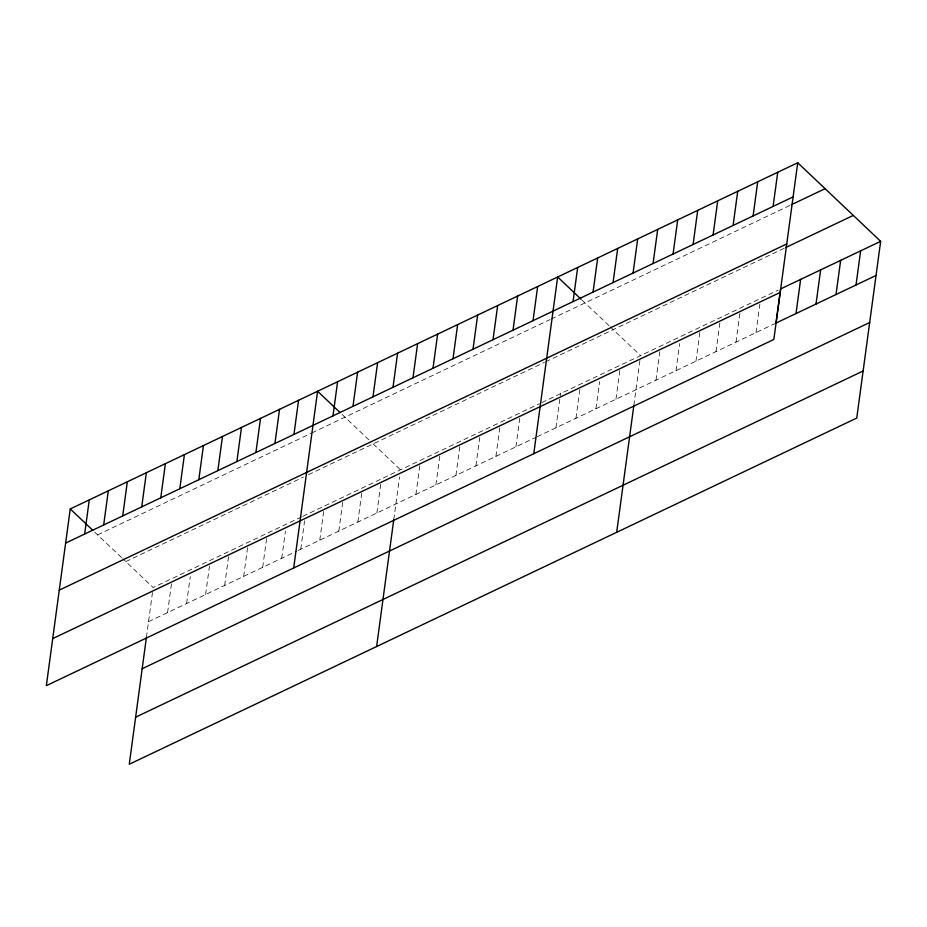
<?xml version="1.0" encoding="UTF-8"?>
<svg xmlns="http://www.w3.org/2000/svg" width="927" height="927" viewBox="0 0 927 927"><rect width="100%" height="100%" fill="white"/><g stroke="black" fill="none" stroke-linecap="round" stroke-linejoin="round"><path stroke-width="0.7" stroke-dasharray="4.63 3.48" d="M146.42 637.347L152.77 590.372M167.567 612.608L171.796 581.322M186.594 603.558L190.255 576.536M205.62 594.497L209.467 566.049M224.647 585.447L228.876 554.161M243.674 576.385L247.903 545.099M262.7 567.336L266.93 536.049M281.727 558.286L285.389 531.264M300.754 549.224L304.601 520.789M319.78 540.174L324.01 508.888M338.807 531.125L343.036 499.827M357.834 522.063L362.063 490.777M376.86 513.013L381.09 481.727M393.766 519.641L399.549 476.93M415.899 494.439L420.128 463.152M435.899 484.914L440.128 453.627M455.91 475.4L460.14 444.103M475.91 465.875L479.757 437.428M495.922 456.351L500.151 425.064M515.922 446.837L520.163 415.551M555.933 427.799L560.557 393.662M575.945 418.274L580.175 386.988M595.957 408.749L599.607 381.727M615.957 399.236L620.186 367.949M633.848 405.4L640.198 358.425M655.968 380.197L659.815 351.75M675.98 370.673L679.63 343.65M695.98 361.159L700.209 329.861M715.992 351.634L720.221 320.348M735.992 342.109L740.221 310.823M756.003 332.596L759.85 304.149M97.602 534.879L310.707 433.477M311.97 432.874L550.012 319.595M551.264 319.004L790.082 205.354M125.794 561.6L303.384 477.092M308.448 474.682L544.45 362.376M545.69 361.785L784.52 248.135M301.565 516.907L153.164 587.533L122.781 558.738M302.839 516.304L539.294 403.778M541.797 402.585L778.124 290.128M148.54 621.658L296.953 551.044M298.216 550.441L535.933 437.312M537.185 436.721L776.003 323.071M582.086 300.151L609.19 325.829M610.198 326.791L640.58 355.586M342.017 414.392L369.12 440.082M373.141 443.894L400.51 469.827M94.67 532.098L121.773 557.776"/><path stroke-width="1.39" d="M70.243 508.946L46.35 685.667L773.836 339.467L797.73 162.758L70.243 508.946L92.723 530.256M84.658 534.033L89.27 499.896M103.685 524.972L108.297 490.846M122.712 515.922L127.323 481.785M141.738 506.872L146.35 472.735M160.765 497.811L165.377 463.674M146.42 637.347L129.27 764.242L856.757 418.054L880.65 241.333L797.73 162.758M179.792 488.761L184.403 454.624M198.818 479.711L203.43 445.574M217.845 470.649L222.457 436.513M236.872 461.6L241.483 427.463M255.898 452.538L260.51 418.413M274.925 443.488L279.537 409.352M293.952 434.439L298.564 400.302M293.697 567.961L317.59 391.24L340.07 412.55M332.978 415.864L337.59 381.727M352.99 406.339L357.602 372.202M372.99 396.814L377.602 362.689M393.002 387.301L397.613 353.164M376.617 646.536L393.766 519.641M413.002 377.776L417.613 343.639M433.013 368.262L437.625 334.126M453.013 358.737L457.637 324.601M473.025 349.212L477.637 315.087M493.025 339.699L497.648 305.562M513.037 330.174L517.648 296.037M533.037 320.661L537.66 286.524M533.767 453.72L557.66 276.999L581.113 299.224M573.048 301.611L577.672 267.486M593.06 292.098L597.672 257.961M613.06 282.573L617.683 248.448M633.071 273.059L637.683 238.923M616.687 532.295L633.848 405.4M653.072 263.535L657.695 229.398M673.083 254.01L677.695 219.884M693.083 244.496L697.707 210.359M713.095 234.971L717.707 200.846M733.095 225.458L737.718 191.321M753.106 215.933L757.718 181.796M773.106 206.42L777.73 172.283M796.015 313.558L800.627 279.421M816.015 304.033L820.627 269.896M836.027 294.508L840.638 260.383M856.027 284.995L860.638 250.858M65.632 543.083L793.118 196.895M791.334 204.751L825.1 188.691M59.27 590.14L786.756 243.94M785.772 247.532L853.292 215.412M880.65 241.333L780.615 288.934L776.003 323.071L876.038 275.47M52.712 638.61L780.198 292.422M142.179 668.715L869.677 322.526M135.632 717.185L863.118 370.997"/></g></svg>
